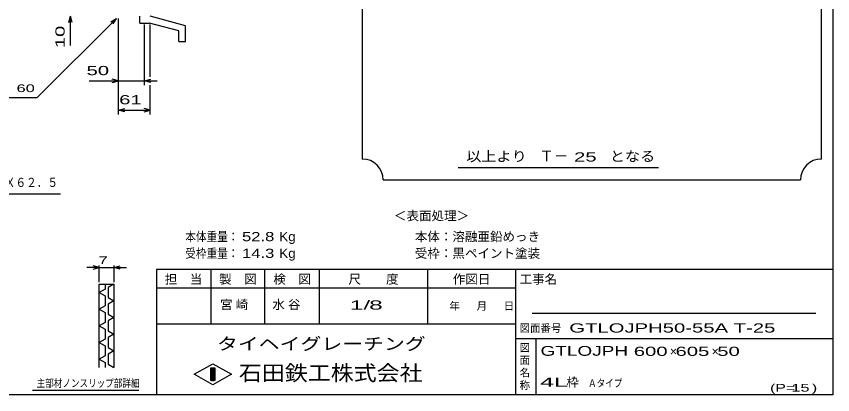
# Model space of a CAD drawing. Units: millimetres, scale not verified. Extents: x 0 to 2841, y 2 to 1871.
# Drawn here: x 1276 to 2841, y 111 to 836 of the extents above; entities that cross this region are included whole.
import ezdxf
from ezdxf.enums import TextEntityAlignment as Align

# ---------------------------------------------------------------- set-up
doc = ezdxf.new("R2010")
doc.units = ezdxf.units.MM
doc.header["$LTSCALE"] = 8
for name, color, linetype, lineweight in [('0_2', 150, 'Continuous', 25), ('19', 6, 'Continuous', 25), ('22', 4, 'Continuous', 25), ('24', 2, 'Continuous', 25), ('32', 4, 'Continuous', 25)]:
    doc.layers.add(name, color=color, linetype=linetype, lineweight=lineweight)
doc.styles.add('ベクトル', font='')
doc.styles.add('ＭＳ ゴシック', font='')
doc.styles.get('ベクトル').set_extended_font_data('ベクトル')
doc.styles.get('ＭＳ ゴシック').set_extended_font_data('MS Gothic')

msp = doc.modelspace()

# ---------------------------------------------------------------- linework, layer by layer
at = {"layer": '0_2'}
for p, q in [((2840.8, 1870.8), (2840.8, 110.8)), ((2840.8, 350.8), (1544.8, 350.8)), ((1544.8, 350.8), (1544.8, 110.8)), ((1648.8, 350.8), (1648.8, 246.8)), ((1752.8, 246.8), (1752.8, 350.8)), ((1856.8, 350.8), (1856.8, 246.8)), ((2064.8, 246.8), (2064.8, 350.8)), ((2232.8, 350.8), (2232.8, 110.8)), ((2232.8, 314.8), (1544.8, 314.8)), ((2808.8, 266.8), (2264.8, 266.8)), ((1544.8, 246.8), (2232.8, 246.8)), ((2232.8, 218.8), (2840.8, 218.8)), ((2272.8, 110.8), (2272.8, 218.8)), ((1616.8, 150), (1652.8, 170)), ((1648.8, 162), (1656.8, 162)), ((1648.8, 138), (1648.8, 162)), ((1648.8, 162), (1650.4, 162)), ((1650.4, 162), (1650.4, 138)), ((1652, 138), (1652, 162)), ((1652, 162), (1653.6, 162)), ((1652.8, 170), (1688.8, 150)), ((1653.6, 162), (1653.6, 138)), ((1655.2, 138), (1655.2, 162)), ((1655.2, 162), (1656.8, 162)), ((1656.8, 162), (1656.8, 138)), ((1656.8, 162), (1656.8, 138)), ((1652.8, 130), (1616.8, 150)), ((1688.8, 150), (1652.8, 130)), ((1656.8, 138), (1648.8, 138)), ((1650.4, 138), (1652, 138)), ((1653.6, 138), (1655.2, 138)), ((2840.8, 110.8), (72.8, 110.8))]:
    msp.add_line(p, q, dxfattribs=at)
at = {"layer": '0_2', "color": 4}
msp.add_lwpolyline([(1088, 416.34), (1133.95, 495.93), (1361.15, 495.93)], dxfattribs=at)
at = {"layer": '19'}
for p, q in [((1512.99, 823.49), (1512.99, 836.49)), ((1600.61, 818.38), (1533, 836.5)), ((1512.99, 823.49), (1531.28, 823.49)), ((1587.61, 808.4), (1531.28, 823.49)), ((1600.61, 788.38), (1600.61, 818.38)), ((1587.61, 788.38), (1587.61, 808.4)), ((1587.61, 788.38), (1600.61, 788.38))]:
    msp.add_line(p, q, dxfattribs=at)
at = {"layer": '22'}
for p, q in [((1316, 680.5), (1468, 832.5)), ((1376.8, 824.5), (1380, 836.5)), ((1383.2, 824.5), (1380, 836.5)), ((1380, 780.5), (1380, 836.5)), ((1457.6, 826.1), (1468, 832.5)), ((1461.6, 822.1), (1468, 832.5)), ((1472, 704.5), (1472, 832.5)), ((1472, 648.5), (1472, 832.5)), ((1522, 704.5), (1522, 821.1)), ((1533, 720.5), (1533, 821.1)), ((1416, 712.5), (1472, 712.5)), ((1472, 712.5), (1460, 715.7)), ((1460, 709.3), (1472, 712.5)), ((1472, 712.5), (1522, 712.5)), ((1522, 712.5), (1534, 715.7)), ((1534, 709.3), (1522, 712.5)), ((1522, 712.5), (1546, 712.5)), ((1533, 648.5), (1533, 704.5)), ((1156, 680.5), (1316, 680.5)), ((1472, 656.5), (1484, 659.7)), ((1533, 656.5), (1521, 659.7)), ((1484, 653.3), (1472, 656.5)), ((1472, 656.5), (1533, 656.5)), ((1521, 653.3), (1533, 656.5))]:
    msp.add_line(p, q, dxfattribs=at)
at = {"layer": '24', "color": 4}
for p, q in [((1939.2, 1802.8), (1939.2, 562.8)), ((2819.2, 562.8), (2819.2, 1802.8)), ((2123.2, 546.8), (2507.2, 546.8)), ((1979.2, 522.8), (2779.2, 522.8))]:
    msp.add_line(p, q, dxfattribs=at)
for centre, start, end in [((1939.2, 522.8), 0, 90), ((2819.2, 522.8), 90, 180)]:
    msp.add_arc(centre, 40, start, end, dxfattribs=at)
at = {"layer": '32'}
for p, q in [((1435.2, 354.8), (1411.2, 354.8)), ((1435.2, 354.8), (1423.2, 358)), ((1423.2, 351.6), (1435.2, 354.8)), ((1435.2, 326.8), (1435.2, 358.8)), ((1435.2, 354.8), (1463.2, 354.8)), ((1463.2, 358.8), (1463.2, 326.8)), ((1463.2, 354.8), (1475.2, 358)), ((1475.2, 351.6), (1463.2, 354.8)), ((1463.2, 354.8), (1487.2, 354.8)), ((1435.2, 322.8), (1463.2, 322.8)), ((1435.2, 162.8), (1435.2, 322.8)), ((1446.4, 313.2), (1435.2, 306.8)), ((1446.4, 322.8), (1446.4, 313.2)), ((1463.2, 322.8), (1452, 316.4)), ((1452, 316.4), (1452, 297.2)), ((1463.2, 322.8), (1463.2, 162.8)), ((1435.2, 306.8), (1446.4, 300.4)), ((1446.4, 300.4), (1446.4, 281.2)), ((1452, 297.2), (1463.2, 290.8)), ((1463.2, 290.8), (1452, 284.4)), ((1452, 284.4), (1452, 265.2)), ((1446.4, 281.2), (1435.2, 274.8)), ((1435.2, 274.8), (1446.4, 268.4)), ((1446.4, 268.4), (1446.4, 249.2)), ((1452, 265.2), (1463.2, 258.8)), ((1463.2, 258.8), (1452, 252.4)), ((1452, 252.4), (1452, 233.2)), ((1446.4, 249.2), (1435.2, 242.8)), ((1435.2, 242.8), (1446.4, 236.4)), ((1446.4, 236.4), (1446.4, 217.2)), ((1452, 233.2), (1463.2, 226.8)), ((1463.2, 226.8), (1452, 220.4)), ((1452, 220.4), (1452, 201.2)), ((1446.4, 217.2), (1435.2, 210.8)), ((1435.2, 210.8), (1446.4, 204.4)), ((1446.4, 204.4), (1446.4, 185.2)), ((1452, 201.2), (1463.2, 194.8)), ((1463.2, 194.8), (1452, 188.4)), ((1452, 188.4), (1452, 169.2)), ((1446.4, 185.2), (1435.2, 178.8)), ((1435.2, 178.8), (1446.4, 172.4)), ((1446.4, 172.4), (1446.4, 162.8)), ((1452, 169.2), (1463.2, 162.8)), ((1511.2, 118.8), (1307.2, 118.8))]:
    msp.add_line(p, q, dxfattribs=at)

# ---------------------------------------------------------------- texts
at = {"layer": '0_2', "color": 4, "style": 'ＭＳ ゴシック', "width": 0.85}
msp.add_text('P－６Ｘ６１Ｘ６２．５', height=17.6, dxfattribs=at).set_placement((1141.95, 503.93), align=Align.BOTTOM_LEFT)
at = {"layer": '0_2', "style": 'ベクトル'}
for s, height, p in [('担\u3000当', 17.6, (1560.8, 332.4)), ('製\u3000図', 17.6, (1664.8, 332.4)), ('検\u3000図', 17.6, (1768.8, 332.4)), ('尺\u3000\u3000度', 17.6, (1912.8, 332.4)), ('作図日', 17.6, (2112.8, 332.4)), ('工事名', 17.6, (2240.8, 332.4)), ('年', 14.66, (2106.4, 280.8)), ('月', 14.66, (2158.4, 280.8)), ('日', 14.66, (2210.4, 280.8)), ('図面番号', 14.66, (2240.8, 238.4)), ('図', 14.66, (2240.8, 200.8)), ('面', 14.66, (2240.8, 176.8)), ('名', 14.66, (2240.8, 152.8)), ('称', 14.66, (2240.8, 128.8))]:
    msp.add_text(s, height=height, dxfattribs=at).set_placement(p, align=Align.MIDDLE_LEFT)
at = {"layer": '0_2', "color": 222, "style": 'ベクトル'}
for s, height, width, p in [('タイヘイグレーチング', 23.46, 1.25, (1660.8, 208.4)), ('石田鉄工株式会社', 29.33, 1.1, (1702.8, 152.4))]:
    msp.add_text(s, height=height, dxfattribs=dict(at, width=width)).set_placement(p, align=Align.MIDDLE_LEFT)
at = {"layer": '22', "color": 2, "style": 'ベクトル', "width": 1.65}
msp.add_text(' 10 ', height=17.6, rotation=90, dxfattribs=at).set_placement((1360, 764.5), align=Align.MIDDLE_LEFT)
at = {"layer": '22', "color": 2, "style": 'ベクトル'}
for s, height, width, p in [(' 50 ', 17.6, 1.65, (1400, 732.5)), (' 60 ', 14.66, 1.6, (1268, 698.5)), (' 61 ', 17.6, 1.65, (1462.5, 676.5)), ('本体重量：', 17.6, 0.85, (1600, 414)), (' 52.8', 17.6, 1.35, (1700, 414)), ('Kg', 17.6, 1.1, (1780, 414)), ('受枠重量：', 17.6, 0.85, (1600, 382)), (' 14.3', 17.6, 1.35, (1700, 382)), ('Kg', 17.6, 1.1, (1780, 382)), ('1/', 17.6, 2, (1915.2, 282.8)), (' 8 ', 17.6, 2, (1939.2, 282.8)), ('GTLOJPH50-55A T-25              ', 17.6, 1.65, (2336, 238.8)), ('GTLOJPH', 18.77, 1.45, (2280.8, 194.8)), (' 600 ', 17.6, 1.65, (2448.8, 194)), (' 605 ', 17.6, 1.65, (2528.8, 194)), (' 50 ', 17.6, 1.65, (2608.8, 194)), ('4L', 17.6, 2.05, (2280, 134.8)), ('Ａタイプ', 14.66, 0.8, (2372, 132.8)), ('(P=', 14.66, 1.55, (2720.8, 124)), (' 15 ', 14.66, 1.6, (2752.8, 124)), (')', 14.66, 1.6, (2800.8, 124))]:
    msp.add_text(s, height=height, dxfattribs=dict(at, width=width)).set_placement(p, align=Align.MIDDLE_LEFT)
for s, p in [('＜表面処理＞', (2000, 454)), ('本体：', (2040, 414)), ('溶融亜鉛めっき', (2112, 414)), ('受枠：', (2040, 382)), ('黒ペイント塗装', (2112, 382)), ('×', (2528.8, 194)), ('×', (2608.8, 194)), ('枠', (2330.4, 134.8))]:
    msp.add_text(s, height=17.6, dxfattribs=at).set_placement(p, align=Align.MIDDLE_LEFT)
at = {"layer": '22', "color": 2, "char_height": 17.6, "attachment_point": 4, "style": 'ベクトル'}
for s, insert in [('\\T1.25;宮崎\u3000', (1666.8, 282.8)), ('\\T1.25;水谷\u3000', (1766.8, 282.8))]:
    msp.add_mtext(s, dxfattribs=dict(at, insert=insert))
at = {"layer": '24', "style": 'ベクトル'}
for s, height, width, p in [('以上より\u3000', 19.35, 1.1, (2138.4, 568)), ('となる', 19.35, 1.1, (2413.6, 568)), (' 25 ', 17.6, 1.65, (2334.4, 566.8))]:
    msp.add_text(s, height=height, dxfattribs=dict(at, width=width)).set_placement(p, align=Align.MIDDLE_LEFT)
msp.add_text('Ｔ－', height=20.53, dxfattribs=at).set_placement((2278.4, 568.8), align=Align.MIDDLE_LEFT)
at = {"layer": '32', "color": 2, "style": 'ベクトル'}
for s, width, p in [(' 7 ', 1.6, (1425.2, 368.8)), ('主部材ノンスリップ部詳細', 0.8, (1315.2, 132.8))]:
    msp.add_text(s, height=14.66, dxfattribs=dict(at, width=width)).set_placement(p, align=Align.MIDDLE_LEFT)

doc.saveas('drawing.dxf')
